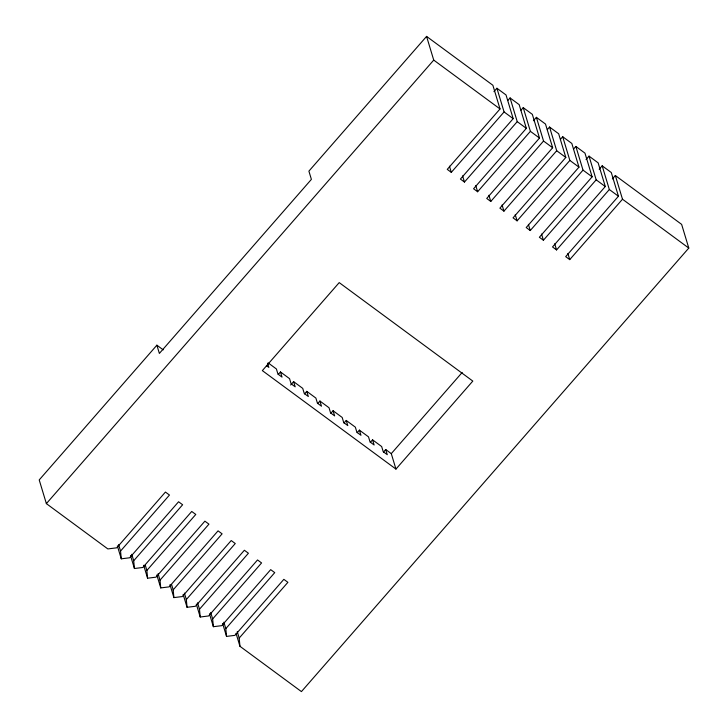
<?xml version="1.0" encoding="UTF-8"?>
<svg xmlns="http://www.w3.org/2000/svg" width="728" height="728" viewBox="0 0 728 728"><rect width="100%" height="100%" fill="white"/><g stroke="black" fill="none" stroke-linecap="round" stroke-linejoin="round"><path stroke-width="1.09" d="M163.236 349.877L156.884 345.19L39.212 479.925L46.365 503.621L107.844 548.93L116.726 547.82L165.429 492.064L169.469 495.049L120.548 551.06L121.267 558.822L129.657 557.775L178.578 501.765L182.628 504.75L133.706 560.76L134.425 568.513L142.815 567.476L191.737 511.456L195.787 514.441L146.865 570.461L147.575 578.214L155.974 577.168L204.896 521.157L208.945 524.142L160.024 580.152L160.733 587.915L169.133 586.868L218.054 530.858L222.104 533.842L173.182 589.853L173.892 597.606L182.291 596.569L231.213 540.549L235.262 543.534L186.341 599.553L187.051 607.307L195.45 606.26L244.371 550.25L248.421 553.235L199.499 609.245L200.209 617.007L208.608 615.961L257.53 559.95L261.579 562.935L212.658 618.946L213.368 626.699L221.767 625.661L270.689 569.642L274.738 572.627L225.817 628.646L226.526 636.399L234.926 635.353L283.847 579.342L287.897 582.327L239.194 638.083L239.949 646.291L301.428 691.6L688.788 248.075L681.635 224.379L615.342 175.521L612.366 178.924M493.948 91.646L496.915 88.243L504.076 111.939L451.305 172.354L447.256 169.369L500.027 108.954L492.874 85.258L426.572 36.4L308.899 171.135L311.393 179.37L159.368 353.435L156.884 345.19M46.365 503.621L433.733 60.096L426.572 36.4M507.844 100.491L510.073 97.943L519.182 104.659L526.344 128.356L473.573 188.761L477.623 191.746L530.394 131.331L523.232 107.635L521.002 110.192M278.242 374.483L280.453 371.944L289.562 378.66L291.118 383.811L295.168 386.796L293.611 381.645L290.663 385.021M496.915 88.243L506.033 94.959L513.185 118.655L460.415 179.07L464.464 182.055L517.235 121.64L510.073 97.943M533.424 120.739L536.39 117.335L545.5 124.051L552.652 147.748L499.89 208.162L503.94 211.147L556.702 150.732L549.549 127.036L547.32 129.584M304.559 393.875L306.77 391.346L315.879 398.061L317.435 403.212L321.476 406.197L319.929 401.037L317.717 403.576M523.232 107.635L532.341 114.351L539.503 138.047L486.732 198.462L490.781 201.447L543.543 141.032L536.39 117.335M560.478 139.285L562.708 136.727L571.817 143.443L578.969 167.14L526.207 227.555L530.257 230.539L583.019 170.124L575.866 146.428L573.637 148.985M330.876 413.267L333.078 410.738L342.187 417.453L343.743 422.604L347.793 425.589L346.237 420.438L344.026 422.968M549.549 127.036L558.658 133.752L565.811 157.448L513.049 217.854L517.098 220.839L569.86 160.424L562.708 136.727M586.049 159.532L589.025 156.129L598.134 162.844L605.287 186.532L552.525 246.947L556.574 249.931L609.336 189.517L602.183 165.82L599.208 169.224M357.184 432.669L359.395 430.13L368.505 436.846L370.061 441.996L374.11 444.981L372.554 439.83L370.343 442.36M575.866 146.428L584.975 153.144L592.128 176.84L539.366 237.255L543.416 240.24L596.177 179.825L589.025 156.129M383.501 452.061L385.713 449.531L391.282 453.635L395.95 469.087L472.809 381.081L339.212 282.61L262.344 370.616L395.95 469.087M391.282 453.635L462.171 372.463M602.183 165.82L611.293 172.536L618.445 196.232L565.683 256.647L569.733 259.632L622.495 199.217L615.342 175.521M433.733 60.096L500.027 108.954M504.076 111.939L513.185 118.655M517.235 121.64L526.344 128.356M530.394 131.331L539.503 138.047M543.543 141.032L552.652 147.748M556.702 150.732L565.811 157.448M569.86 160.424L578.969 167.14M583.019 170.124L592.128 176.84M596.177 179.825L605.287 186.532M609.336 189.517L618.445 196.232M622.495 199.217L688.788 248.075M268.204 362.926L276.403 368.969L277.959 374.119L282.009 377.104L280.453 371.944M293.611 381.645L302.721 388.361L304.277 393.511L308.326 396.496L306.77 391.346M319.929 401.037L329.038 407.753L330.585 412.903L334.634 415.888L333.078 410.738M346.237 420.438L355.346 427.154L356.902 432.305L360.952 435.28L359.395 430.13M372.554 439.83L381.663 446.546L383.219 451.697L387.269 454.681L385.713 449.531M266.421 365.611L268.85 367.403L267.604 363.281M567.867 253.453L569.733 259.632M554.709 243.753L556.574 249.931M541.55 234.052L543.416 240.24M528.391 224.361L530.257 230.539M515.233 214.66L517.098 220.839M502.074 204.959L503.94 211.147M488.916 195.268L490.781 201.447M475.757 185.567L477.623 191.746M462.599 175.867L464.464 182.055M449.44 166.175L451.305 172.354M237.246 631.622L239.194 638.083M236.045 633.369L239.949 646.291M223.86 622.176L225.817 628.646M222.622 623.477L226.526 636.399M210.701 612.485L212.658 618.946M209.464 613.777L213.368 626.699M197.552 602.784L199.499 609.245M196.305 604.076L200.209 617.007M184.393 593.083L186.341 599.553M183.147 594.385L187.051 607.307M171.553 584.466L173.182 589.853M169.988 584.684L173.892 597.606M158.076 573.691L160.024 580.152M156.839 574.984L160.733 587.915M145.245 565.074L146.865 570.461M143.68 565.292L147.575 578.214M131.759 554.299L133.706 560.76M130.521 555.591L134.425 568.513M118.6 544.599L120.548 551.06M117.363 545.891L121.267 558.822"/></g></svg>
